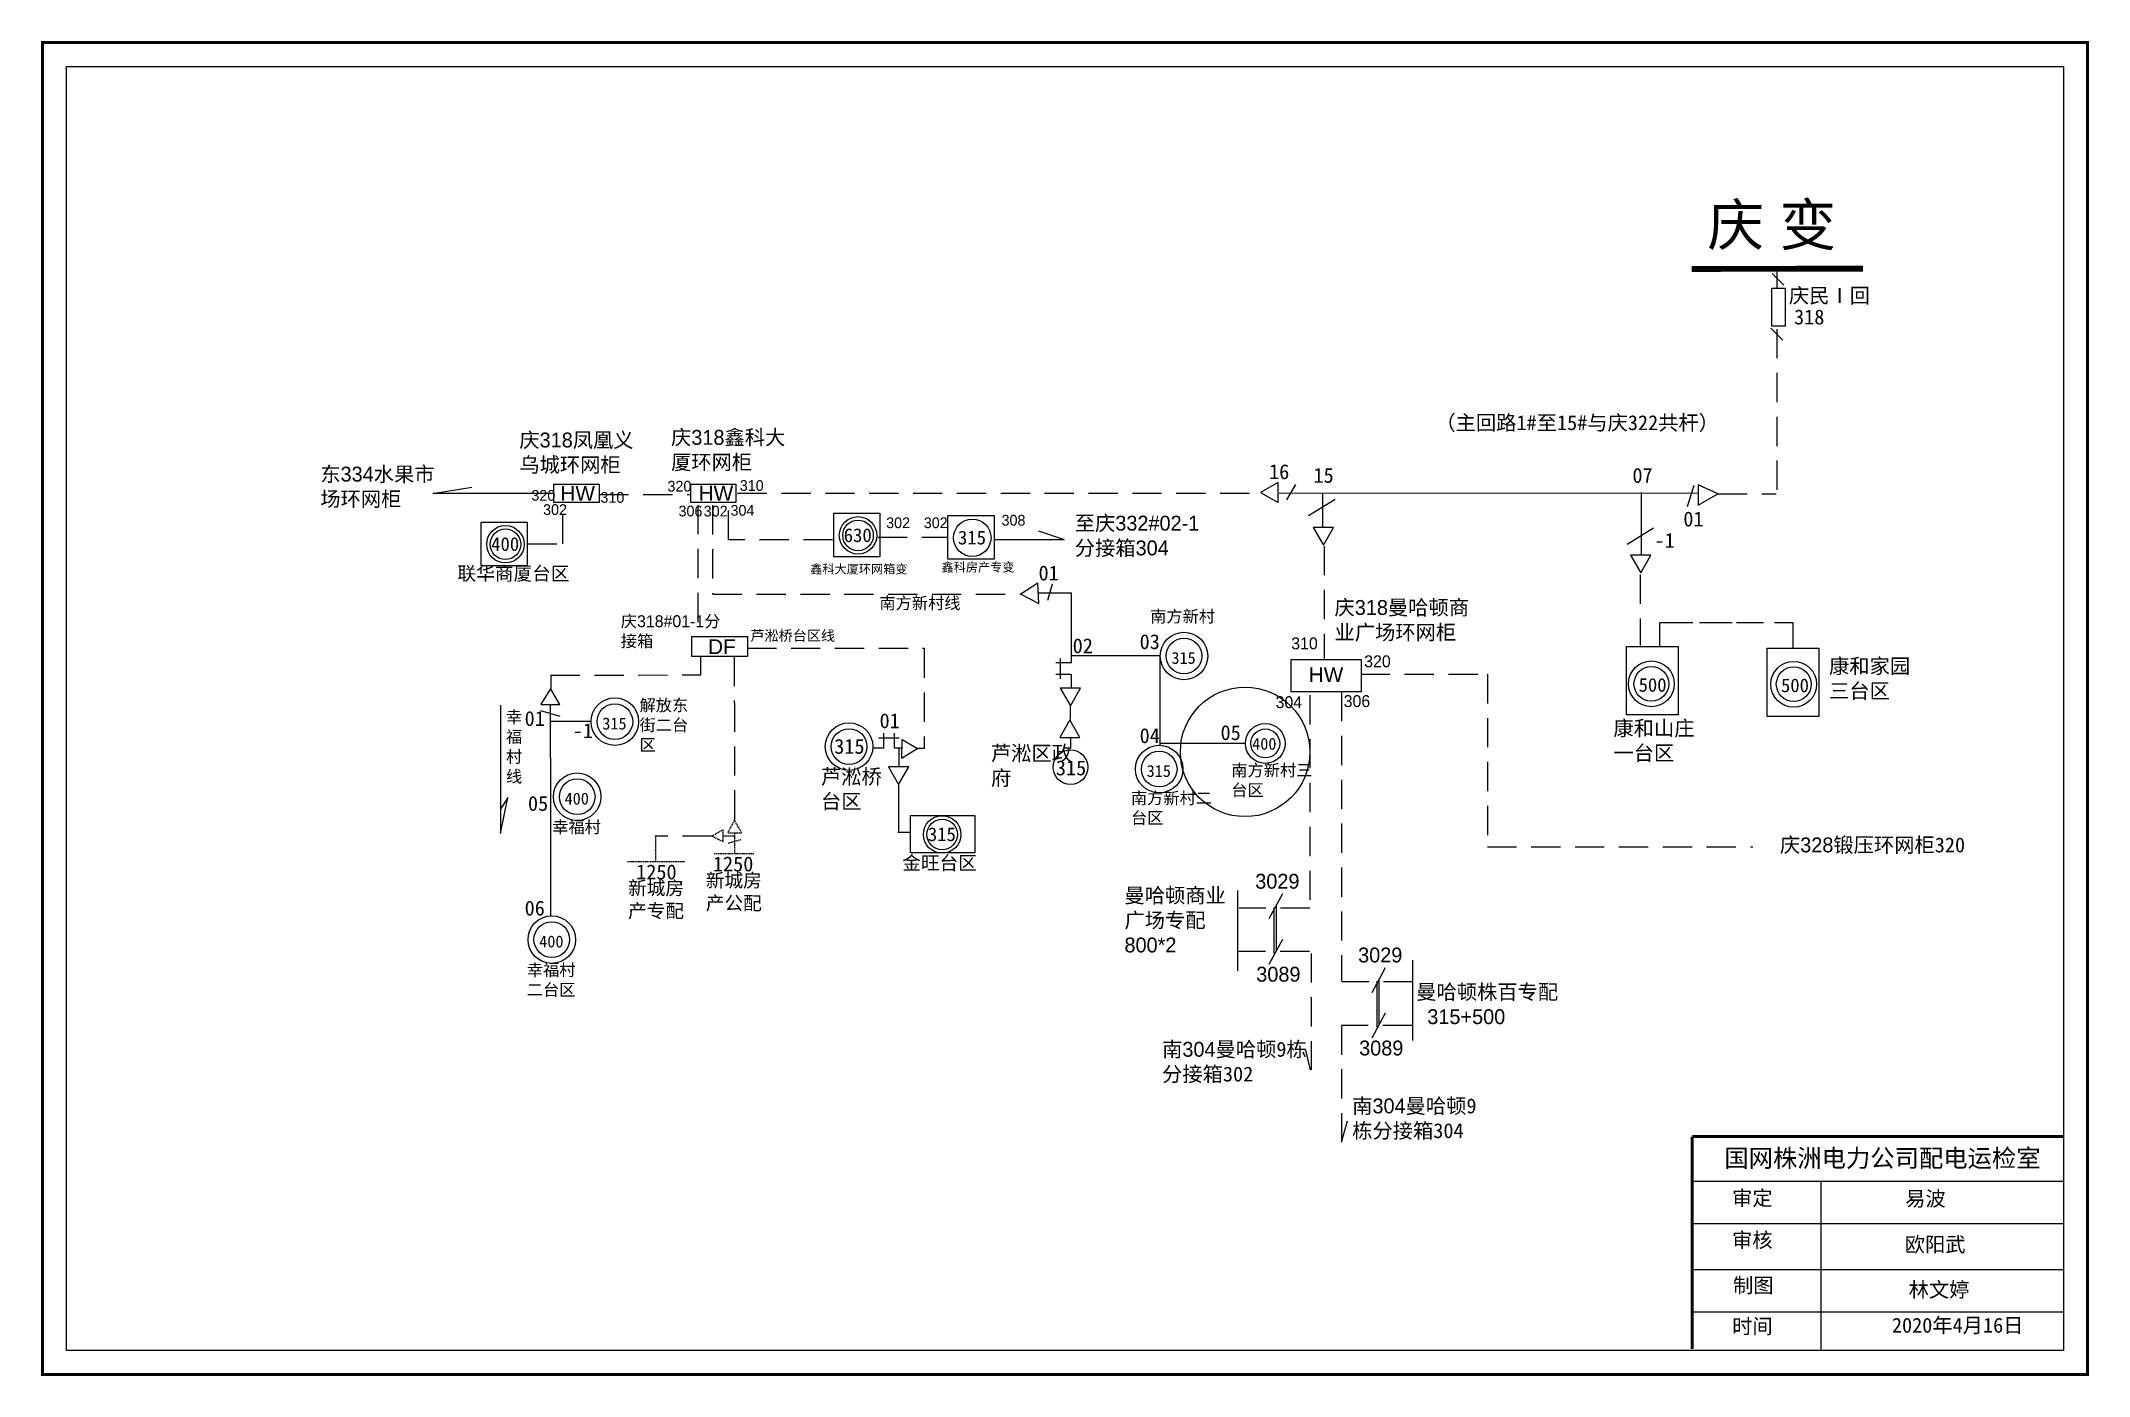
# Model space of a CAD drawing. Extents: x 0 to 344, y 0 to 224.
import ezdxf

# ---------------------------------------------------------------- set-up
doc = ezdxf.new("R2010")
doc.units = 0
doc.header["$LTSCALE"] = 0.774411
for name, pattern in [('ACAD_ISO02W100', [15, 12, -3]), ('DASHED2', [9.525, 6.35, -3.175]), ('HIDDEN2', [0.1875, 0.125, -0.0625])]:
    doc.linetypes.add(name, pattern=pattern)
doc.layers.get('0').update_dxf_attribs({"linetype": 'CONTINUOUS'})
doc.layers.add('0-RefEdit0', color=7, linetype='CONTINUOUS')
doc.layers.add('Layer2', color=1, linetype='CONTINUOUS')
doc.styles.add('SimSun_txtstyle_2.00_0_0', font='', dxfattribs={"height": 2})
doc.styles.add('SimSun_txtstyle_2.50_0_0', font='', dxfattribs={"height": 2.5})
doc.styles.get("Standard").update_dxf_attribs({"font": '', "height": 2.5})
doc.styles.add('仿宋_txtstyle_2.00_0_0', font='simsun.ttc', dxfattribs={"height": 2})
doc.styles.add('字体', font='KTGB2312.ttf', dxfattribs={"height": 2.5})
doc.styles.get('SimSun_txtstyle_2.00_0_0').set_extended_font_data('SimSun')
doc.styles.get('SimSun_txtstyle_2.50_0_0').set_extended_font_data('SimSun')
doc.styles.get('Standard').set_extended_font_data('SimSun')

# ---------------------------------------------------------------- blocks, each defined once
blk = doc.blocks.new('A$C4F6E023F')
at = {"color": 7, "insert": (0.31, 3.05), "char_height": 2.5, "width": 15.9006, "attachment_point": 1}
blk.add_mtext('315', dxfattribs=at)
blk = doc.blocks.new('A$C5C82610A')
blk.add_line((1.61, 2.8), (1.61, 2.8))
blk.add_lwpolyline([(1.71, 2.96), (0, 0), (3.41, 0)], close=True)
blk = doc.blocks.new('A$C1BCA2E76')
blk.add_lwpolyline([(1.71, 0), (3.41, 2.96), (0, 2.96)], close=True)
blk = doc.blocks.new('A$C65CC404E')
for radius in [4, 3]:
    blk.add_circle((4, 4), radius)
blk.add_text('315', height=2).set_placement((1.89, 2.68))

msp = doc.modelspace()

# ---------------------------------------------------------------- linework, layer by layer
at = {"linetype": 'Continuous'}
for p, q in [((292.83, 183.26), (290.85, 185.23)), ((292.61, 174.02), (290.63, 176)), ((210.67, 149.72), (209.15, 147.17)), ((215.28, 142.65), (215.28, 148.28)), ((268.85, 137.83), (268.85, 148.38)), ((212.87, 144.5), (217.32, 147.28)), ((266.44, 139.68), (270.89, 142.45)), ((271.96, 122.42), (271.96, 126.52)), ((271.96, 126.52), (277.48, 126.52)), ((278.61, 126.52), (284.14, 126.52)), ((284.84, 126.52), (289.38, 126.52)), ((291.22, 126.52), (294.33, 126.52)), ((294.33, 126.52), (294.33, 122.27)), ((76.97, 112.63), (76.97, 91.05)), ((85.43, 109.94), (92.28, 109.94)), ((76.97, 91.05), (78.18, 97.09)), ((78.18, 97.09), (76.97, 95.15)), ((277.41, 32.57), (339.77, 32.57)), ((299.05, 32.56), (299.05, 4.23)), ((277.41, 25.47), (339.77, 25.47)), ((277.41, 17.72), (339.77, 17.72)), ((277.41, 10.62), (339.77, 10.62))]:
    msp.add_line(p, q, dxfattribs=at)
at = {"linetype": 'ACAD_ISO02W100'}
msp.add_line((291.69, 182.76), (291.69, 185.85), dxfattribs=at)
at = {"linetype": 'DASHED2'}
for p, q in [((291.62, 175.87), (291.62, 148.48)), ((277.66, 149.55), (276.54, 145.96)), ((281.73, 148.18), (291.54, 148.18)), ((268.63, 134.6), (268.63, 122.63)), ((213.07, 78.51), (201.21, 78.51)), ((213, 71.19), (201.14, 71.19)), ((213.32, 70.9), (213.32, 51.29)), ((230.37, 66.11), (218.51, 66.11)), ((230.29, 58.78), (218.43, 58.78)), ((218.43, 58.78), (218.43, 39.17))]:
    msp.add_line(p, q, dxfattribs=at)
at = {"color": 0, "linetype": 'Continuous'}
for p, q in [((65.57, 148.21), (72.14, 149.3)), ((85.99, 148.21), (65.57, 148.21)), ((187.85, 120.94), (187.85, 105.92)), ((83.7, 111.74), (86.92, 110.8)), ((144.47, 105.41), (143.23, 105.41)), ((200.9, 81.46), (200.9, 67.96)), ((208.47, 80.88), (206.2, 76.68)), ((207.04, 78.61), (207.04, 70.9)), ((207.42, 78.98), (207.42, 71.27)), ((208.47, 73.23), (206.2, 69.03)), ((230.33, 69.77), (230.33, 56.26)), ((225.77, 68.48), (223.5, 64.28)), ((224.34, 66.21), (224.34, 58.5)), ((224.71, 66.58), (224.71, 58.87)), ((225.77, 60.83), (223.5, 56.63)), ((213.2, 51.29), (212.34, 54.85)), ((218.43, 39.17), (219.4, 42.73))]:
    msp.add_line(p, q, dxfattribs=at)
at = {"color": 7, "linetype": 'DASHED2'}
for p, q in [((116.84, 148.27), (205.09, 148.28)), ((87.44, 139.74), (87.44, 146.71)), ((93.57, 148.06), (108.76, 148.06)), ((110.17, 146.27), (110.17, 124.26)), ((112.6, 146.23), (112.6, 131.27)), ((115.28, 140.44), (115.28, 146.7)), ((81.51, 139.74), (87.44, 139.74)), ((112.65, 131.27), (164.44, 131.27)), ((110.65, 117.7), (110.65, 120.72)), ((116.27, 120.76), (116.27, 112.95)), ((118.45, 122.22), (148.23, 122.22)), ((148.22, 122.13), (148.22, 105.35)), ((85.38, 117.69), (110.65, 117.7)), ((170.37, 117.86), (172.89, 117.86)), ((172.89, 119.72), (170.38, 119.72)), ((171.14, 117.03), (171.14, 120.49)), ((213.07, 114.3), (213.07, 78.66)), ((218.38, 114.84), (218.38, 66.18)), ((116.3, 113.07), (116.31, 93.31)), ((140.53, 107.16), (143.99, 107.16)), ((141.36, 107.93), (141.36, 105.42)), ((143.22, 105.41), (143.22, 107.92)), ((141.36, 105.42), (139.62, 105.42)), ((143.93, 105.39), (143.93, 102.32)), ((148.22, 105.35), (147.2, 105.35)), ((112.49, 90.6), (102.94, 90.6)), ((143.81, 91.26), (145.86, 91.26))]:
    msp.add_line(p, q, dxfattribs=at)
for p, q in [((207.93, 148.28), (278.4, 148.3)), ((280.82, 148.95), (280.82, 148.95)), ((187.85, 106.25), (202.1, 106.25))]:
    msp.add_line(p, q)
at = {"color": 0, "linetype": 'DASHED2'}
for p, q in [((171.8, 140.44), (167.48, 141.88)), ((132.82, 140.44), (115.28, 140.44)), ((140.45, 140.87), (152.09, 140.87)), ((215.47, 139.38), (215.47, 120.47)), ((221.64, 117.84), (242.94, 117.84)), ((242.94, 117.84), (242.94, 88.82)), ((85.36, 115.38), (83.74, 112.77)), ((86.92, 112.75), (85.35, 115.45)), ((83.72, 112.73), (86.92, 112.75)), ((144.47, 103.68), (144.49, 106.88)), ((144.49, 106.88), (147.19, 105.31)), ((147.12, 105.32), (144.51, 103.7)), ((242.94, 88.82), (287.58, 88.82))]:
    msp.add_line(p, q, dxfattribs=at)
at = {"color": 0}
for p, q in [((171.65, 140.44), (160, 140.44)), ((85.33, 112.68), (85.34, 94.91)), ((85.34, 94.92), (85.35, 77.16))]:
    msp.add_line(p, q, dxfattribs=at)
at = {"color": 7, "linetype": 'ByBlock', "ltscale": 2}
for p, q in [((167.33, 131.5), (172.92, 131.5)), ((169.02, 130.27), (169.79, 133.04))]:
    msp.add_line(p, q, dxfattribs=at)
at = {"color": 7}
for p, q in [((172.92, 131.5), (172.92, 119.71)), ((172.92, 121), (187.91, 121)), ((172.92, 117.86), (172.92, 115.51)), ((172.83, 107.13), (172.83, 105.34))]:
    msp.add_line(p, q, dxfattribs=at)
at = {"color": 0, "linetype": 'ACAD_ISO02W100'}
msp.add_line((85.41, 117.62), (85.41, 115.4), dxfattribs=at)
at = {"color": 7, "linetype": 'Continuous'}
for p, q in [((172.77, 112.42), (172.77, 110.27)), ((143.88, 99.15), (143.87, 91.32))]:
    msp.add_line(p, q, dxfattribs=at)
at = {"linetype": 'Continuous', "const_width": 0.5}
msp.add_lwpolyline([(-0.09, 224.05), (343.89, 224.05), (343.89, 0.08), (-0.09, 0.08)], close=True, dxfattribs=at)
at = {"linetype": 'Continuous'}
for points in [[(3.96, 220), (339.84, 220), (339.84, 4.13), (3.96, 4.13)], [(132.99, 144.89), (140.75, 144.89), (140.75, 137.55), (132.99, 137.55)], [(73.69, 143.41), (81.45, 143.41), (81.45, 136.06), (73.69, 136.06)], [(152.21, 144.5), (159.97, 144.5), (159.97, 137.15), (152.21, 137.15)], [(266.35, 122.47), (275.05, 122.47), (275.05, 110.99), (266.35, 110.99)], [(289.99, 122.19), (298.7, 122.19), (298.7, 110.71), (289.99, 110.71)]]:
    msp.add_lwpolyline(points, close=True, dxfattribs=at)
for points, const_width in [([(306.14, 186), (277.32, 185.98)], 1), ([(277.37, 40.08), (277.37, 4.35)], 0.5), ([(277.41, 40.08), (339.77, 40.08)], 0.5)]:
    msp.add_lwpolyline(points, dxfattribs=dict(at, const_width=const_width))
at = {"linetype": 'ACAD_ISO02W100'}
msp.add_lwpolyline([(293.02, 176.36), (290.81, 176.36), (290.81, 182.76), (293.02, 182.76)], close=True, dxfattribs=at)
at = {"color": 0, "linetype": 'Continuous'}
for points in [[(85.94, 149.8), (93.55, 149.8), (93.55, 146.7), (85.94, 146.7)], [(108.94, 149.8), (116.54, 149.8), (116.54, 146.7), (108.94, 146.7)], [(109.13, 124.15), (118.47, 124.15), (118.47, 120.79), (109.13, 120.79)], [(209.95, 120.32), (221.71, 120.32), (221.71, 114.85), (209.95, 114.85)]]:
    msp.add_lwpolyline(points, close=True, dxfattribs=at)
for points in [[(204.79, 148.38), (207.74, 146.68), (207.74, 150.09)], [(281.69, 148.15), (278.4, 149.66), (278.39, 146.25)], [(215.37, 139.55), (217.08, 142.51), (213.66, 142.51)], [(268.75, 134.87), (270.46, 137.83), (267.04, 137.83)]]:
    msp.add_lwpolyline(points, close=True)
at = {"linetype": 'Continuous'}
for centre, radius in [((270.52, 116.21), 3.85), ((270.52, 116.21), 2.92), ((294.46, 116.14), 3.85), ((294.46, 116.14), 2.92)]:
    msp.add_circle(centre, radius, dxfattribs=at)
at = {"color": 0}
msp.add_circle((96.19, 109.86), 4, dxfattribs=at)
at = {"color": 1}
msp.add_circle((202.19, 104.77), 10.89, dxfattribs=at)
for centre, radius in [((96.19, 109.86), 3), ((135.58, 105.66), 4), ((135.58, 105.66), 3), ((89.85, 97.23), 4), ((89.85, 97.23), 3), ((85.58, 73.21), 4), ((85.58, 73.21), 3)]:
    msp.add_circle(centre, radius)
at = {"color": 7, "linetype": 'Continuous', "lineweight": 0, "ltscale": 0.672567}
for radius in [3.35, 2.43]:
    msp.add_circle((205.59, 106.19), radius, dxfattribs=at)
at = {"color": 7}
msp.add_circle((172.83, 102.21), 2.92, dxfattribs=at)
at = {"layer": '0-RefEdit0', "color": 7, "linetype": 'HIDDEN2', "ltscale": 2}
for p, q in [((116.31, 93.27), (115.17, 91.18)), ((117.53, 91.18), (116.31, 93.27)), ((103.01, 90.57), (103.01, 86.36)), ((112.49, 90.6), (114.33, 91.67)), ((114.33, 89.66), (112.49, 90.6)), ((114.33, 91.67), (114.33, 89.66)), ((116.3, 90.6), (114.33, 90.6)), ((115.26, 91.18), (117.53, 91.18)), ((115.26, 89.44), (117.44, 90.05)), ((116.31, 91.18), (116.31, 87.78)), ((98.3, 86.36), (107.97, 86.36)), ((112.91, 87.69), (119.62, 87.69))]:
    msp.add_line(p, q, dxfattribs=at)
at = {"layer": '0-RefEdit0', "color": 0, "linetype": 'ByBlock', "ltscale": 2}
msp.add_lwpolyline([(145.94, 94.05), (156.71, 94.05), (156.71, 87.79), (145.94, 87.79)], close=True, dxfattribs=at)
at = {"layer": '0-RefEdit0', "color": 0, "ltscale": 2}
for centre, radius in [((77.78, 139.68), 3.15), ((77.78, 139.68), 2.57), ((137.09, 141.17), 3.15), ((137.09, 141.17), 2.57), ((156.31, 140.77), 3.15), ((151.24, 90.89), 3.15), ((151.24, 90.89), 2.57)]:
    msp.add_circle(centre, radius, dxfattribs=at)

# ---------------------------------------------------------------- block references
at = {"color": 7, "linetype": 'Continuous', "rotation": 273.0094877982798}
msp.add_blockref('A$C1BCA2E76', (164.39, 132.97), dxfattribs=at)
at = {"color": 7}
for name, p in [('A$C65CC404E', (187.91, 116.89)), ('A$C4F6E023F', (132.77, 103.9)), ('A$C65CC404E', (183.74, 97.88))]:
    msp.add_blockref(name, p, dxfattribs=at)
at = {"color": 7, "linetype": 'Continuous'}
for name, p in [('A$C1BCA2E76', (171.09, 112.54)), ('A$C5C82610A', (171.01, 107.2)), ('A$C1BCA2E76', (142.21, 99.27))]:
    msp.add_blockref(name, p, dxfattribs=at)

# ---------------------------------------------------------------- texts
for s, p in [('315', (94.08, 108.54)), ('400', (87.74, 95.91)), ('400', (83.47, 71.89))]:
    msp.add_text(s, height=2).set_placement(p)
at = {"color": 7}
for p in [(112.68, 84.68), (99.77, 83.34)]:
    msp.add_text('1250', height=2.5, dxfattribs=at).set_placement(p)
at = {"linetype": 'Continuous', "attachment_point": 1}
for s, insert, char_height, width in [('{\\f\uffbfﾬￌﾣﾤ_GB2312|b0|i0|c134|p49;庆 变}', (279.95, 196.89), 6.9866, 76.8396), ('318', (294.52, 179.14), 2.5, 5.6554), ('（主回路1#至15#与庆322共杆）', (234.19, 161.37), 2.5, 56.577), ('{\\fKaiTi_GB2312|b0|i0|c134|p49;\\H1.2x;国网株洲电力公司配电运检室}', (282.79, 37.97), 2.5, 82.0179), ('审定', (284.1, 31.01), 2.5, 23.4615), ('审核', (284.1, 23.95), 2.5, 23.4615), ('制图', (284.26, 16.33), 2.5, 23.4615), ('时间', (284.1, 9.45), 2.5, 23.4615)]:
    msp.add_mtext(s, dxfattribs=dict(at, insert=insert, char_height=char_height, width=width))
at = {"linetype": 'Continuous', "char_height": 2.5, "attachment_point": 1}
for s, insert, width, style in [('{\\f\uffbfﾬￌﾣﾤ_GB2312|b0|i0|c134|p49;庆民Ⅰ回}', (293.66, 182.75), 15.6029, '字体'), ('易波', (313.21, 30.91), 23.4615, 'SimSun_txtstyle_2.50_0_0'), ('欧阳武', (313.14, 23.21), 33.0539, 'SimSun_txtstyle_2.50_0_0'), ('林文婷', (313.79, 15.59), 23.4615, 'SimSun_txtstyle_2.50_0_0'), ('2020年4月16日', (310.98, 9.62), 23.4615, 'SimSun_txtstyle_2.50_0_0')]:
    msp.add_mtext(s, dxfattribs=dict(at, insert=insert, width=width, style=style))
at = {"attachment_point": 1}
for s, insert, char_height, width in [('16', (206.22, 153.13), 2.5, 6.8627), ('15', (213.69, 152.51), 2.5, 6.8627), ('07', (267.34, 152.51), 2.5, 6.8627), ('01', (275.9, 145.18), 2.5, 6.8627), ('-1', (271.05, 141.59), 2.5, 6.8627), ('康和家园三台区', (300.41, 120.45), 2.5, 16.4292), ('500', (268.38, 117.18), 2.3, 4.9053), ('{\\f\uffbfﾬￌﾣﾤ_GB2312|b0|i0|c134|p49;解放东街二台区}', (100.34, 113.62), 2, 9.5994), ('500', (292.33, 117.11), 2.3, 4.9053), ('康和山庄一台区', (264.14, 110.01), 2.5, 16.4292), ('芦淞桥台区', (130.85, 101.87), 2.5, 12.1431), ('幸福村', (85.65, 93.13), 2, 9.5994)]:
    msp.add_mtext(s, dxfattribs=dict(at, insert=insert, char_height=char_height, width=width))
at = {"color": 0, "linetype": 'Continuous', "char_height": 2.31, "width": 3.7131, "attachment_point": 1}
for s, insert in [('630', (134.68, 142.36)), ('315', (153.9, 141.96)), ('400', (75.38, 140.87)), ('315', (148.83, 92.08))]:
    msp.add_mtext(s, dxfattribs=dict(at, insert=insert))
at = {"color": 0, "linetype": 'ByBlock', "width": 21.2857, "attachment_point": 1}
for s, insert, char_height in [('{\\f\uffbfﾬￌﾣﾤ_GB2312|b0|i0|c134|p49;联华商厦台区}', (69.73, 135.92), 2.3), ('{\\fKaiTi_GB2312|b0|i0|c134|p49;鑫科大厦环网箱变}', (129.04, 136.26), 1.5), ('{\\fKaiTi_GB2312|b0|i0|c134|p49;鑫科房产专变}', (151.13, 136.58), 1.5)]:
    msp.add_mtext(s, dxfattribs=dict(at, insert=insert, char_height=char_height))
at = {"color": 7, "attachment_point": 1}
for s, insert, char_height, width in [('01', (167.45, 136.1), 2.5, 4.1495), ('南方新村', (186.22, 128.56), 2, 13.7254), ('03', (184.45, 124.55), 2.5, 4.1495), ('02', (173.19, 123.86), 2.5, 6.8627), ('01', (81.01, 111.63), 2.5, 5.6478), ('01', (140.71, 111.25), 2.5, 4.1495), ('-1', (89.12, 109.59), 2.5, 5.6478), ('芦淞区政府', (159.44, 105.8), 2.5, 13.885), ('315', (170.36, 103.33), 2.5, 9.6299), ('南方新村三台区', (199.87, 102.68), 2, 13.7254), ('05', (81.57, 97.35), 2.5, 5.1071), ('南方新村二台区', (182.99, 98.01), 2, 13.7254), ('新城房产专配', (98.41, 83.03), 2.3, 10.3558), ('新城房产公配', (111.49, 84.32), 2.3, 10.3558)]:
    msp.add_mtext(s, dxfattribs=dict(at, insert=insert, char_height=char_height, width=width))
at = {"color": 0, "attachment_point": 1}
for s, insert, char_height, width in [('{\\f\uffbfﾬￌﾣﾤ_GB2312|b0|i0|c134|p49;南方新村线}', (140.68, 130.79), 2, 17.6455), ('{\\f\uffbfﾬￌﾣﾤ_GB2312|b0|i0|c134|p49;庆318#01-1分接箱}', (97.19, 127.74), 2, 16.9628), ('芦淞桥台区线', (118.98, 125.19), 1.741, 17.6767), ('{\\f\uffbfﾬￌﾣﾤ_GB2312|b0|i0|c134|p49;幸福村线}', (77.87, 111.64), 2, 4.5797), ('04', (184.45, 108.75), 2.5, 4.1495), ('05', (198.06, 109.26), 2.5, 4.1495), ('金旺台区', (144.53, 87.25), 2.3, 16.4292)]:
    msp.add_mtext(s, dxfattribs=dict(at, insert=insert, char_height=char_height, width=width))
at = {"color": 0, "char_height": 2.5, "attachment_point": 1, "style": '字体'}
for s, insert, width in [('{\\fSimSun|b0|i0|c134|p2;庆}318{\\fSimSun|b0|i0|c134|p2;曼哈顿商业广场环网柜}', (217.23, 130.3), 24.9407), ('{\\H0.8x;310}', (209.95, 124.02), 52.3674), ('{\\H0.8x;320}', (222.22, 121), 52.3674), ('{\\fArial|b0|i0|c0|p32;HW}', (212.89, 119.01), 52.3674), ('{\\H0.8x;304}', (207.32, 114.13), 52.3674), ('{\\H0.8x;306}', (218.77, 114.31), 52.3674), ('{\\fSimSun|b0|i0|c134|p2;庆}328{\\fSimSun|b0|i0|c134|p2;锻压环网柜320}', (292.15, 90.38), 52.3674), ('3029', (203.9, 84.27), 52.3674), ('{\\fSimSun|b0|i0|c134|p2;曼哈顿商业广场专配}\\P800*2', (181.9, 81.89), 18.3539), ('3029', (221.2, 71.87), 52.3674), ('3089', (204.07, 68.64), 52.3674), ('{\\fSimSun|b0|i0|c134|p2;曼哈顿株百专配}\\P  315+500', (230.98, 65.67), 52.3674), ('{\\fSimSun|b0|i0|c134|p2;南}304{\\fSimSun|b0|i0|c134|p2;曼哈顿9栋分接箱302}', (188.23, 56.02), 24.8335), ('3089', (221.37, 56.23), 52.3674), ('{\\fSimSun|b0|i0|c134|p2;南}304{\\fSimSun|b0|i0|c134|p2;曼哈顿9栋分接箱304}', (220.2, 46.5), 21.6863)]:
    msp.add_mtext(s, dxfattribs=dict(at, insert=insert, width=width))
at = {"color": 7, "linetype": 'Continuous', "lineweight": 0, "ltscale": 0.672567, "insert": (203.38, 107.13), "char_height": 2, "attachment_point": 1, "style": '仿宋_txtstyle_2.00_0_0'}
msp.add_mtext('400', dxfattribs=at)
at = {"color": 7, "insert": (81.01, 79.76), "char_height": 2.5, "width": 5.1071, "attachment_point": 1, "style": 'SimSun_txtstyle_2.50_0_0'}
msp.add_mtext('06', dxfattribs=at)
at = {"insert": (81.38, 69.11), "char_height": 2, "width": 9.5994, "attachment_point": 1, "style": 'SimSun_txtstyle_2.00_0_0'}
msp.add_mtext('幸福村二台区', dxfattribs=at)
at = {"layer": 'Layer2', "color": 7, "linetype": 'Continuous', "char_height": 2.5, "attachment_point": 1, "style": '字体'}
for s, insert, width in [('{\\fSimSun|b0|i0|c134|p2;庆\\f\uffbfﾬￌﾣﾤ_GB2312|b0|i0|c134|p49;318\\fSimSun|b0|i0|c134|p2;凤凰义乌城环网柜}', (80.12, 158.46), 21.0509), ('庆{\\f\uffbfﾬￌﾣﾤ_GB2312|b0|i0|c134|p49;318}鑫科大厦环网柜', (105.64, 158.9), 19.8301), ('东{\\f\uffbfﾬￌﾣﾤ_GB2312|b0|i0|c134|p49;334}水果市场环网柜', (46.64, 152.72), 19.8337), ('{\\H0.72x;320}', (82.15, 148.8), 14.6818), ('{\\fArial|b0|i0|c0|p32;HW}', (87.03, 149.49), 14.6818), ('{\\H0.72x;310}', (93.76, 148.46), 14.6818), ('{\\H0.72x;320}', (105.04, 150.34), 14.6818), ('{\\fArial|b0|i0|c0|p32;HW}', (110.28, 149.51), 14.6818), ('{\\H0.72x;310}', (117.2, 150.46), 14.6818), ('{\\H0.72x;302}', (84.12, 146.41), 14.6818), ('{\\H0.72x;306}', (106.9, 146.16), 14.6818), ('{\\H0.72x;302}', (111.13, 146.15), 14.6818), ('{\\H0.72x;304}', (115.64, 146.28), 14.6818), ('至庆332#02-1分接箱304', (173.54, 144.48), 22.5), ('{\\H0.72x;302}', (141.82, 144.19), 14.6818), ('{\\H0.72x;302}', (148.15, 144.19), 14.6818), ('{\\H0.72x;308}', (161.23, 144.62), 14.6818), ('{\\fArial|b0|i0|c0|p32;DF}', (111.86, 123.71), 14.6818)]:
    msp.add_mtext(s, dxfattribs=dict(at, insert=insert, width=width))

doc.saveas('drawing.dxf')
